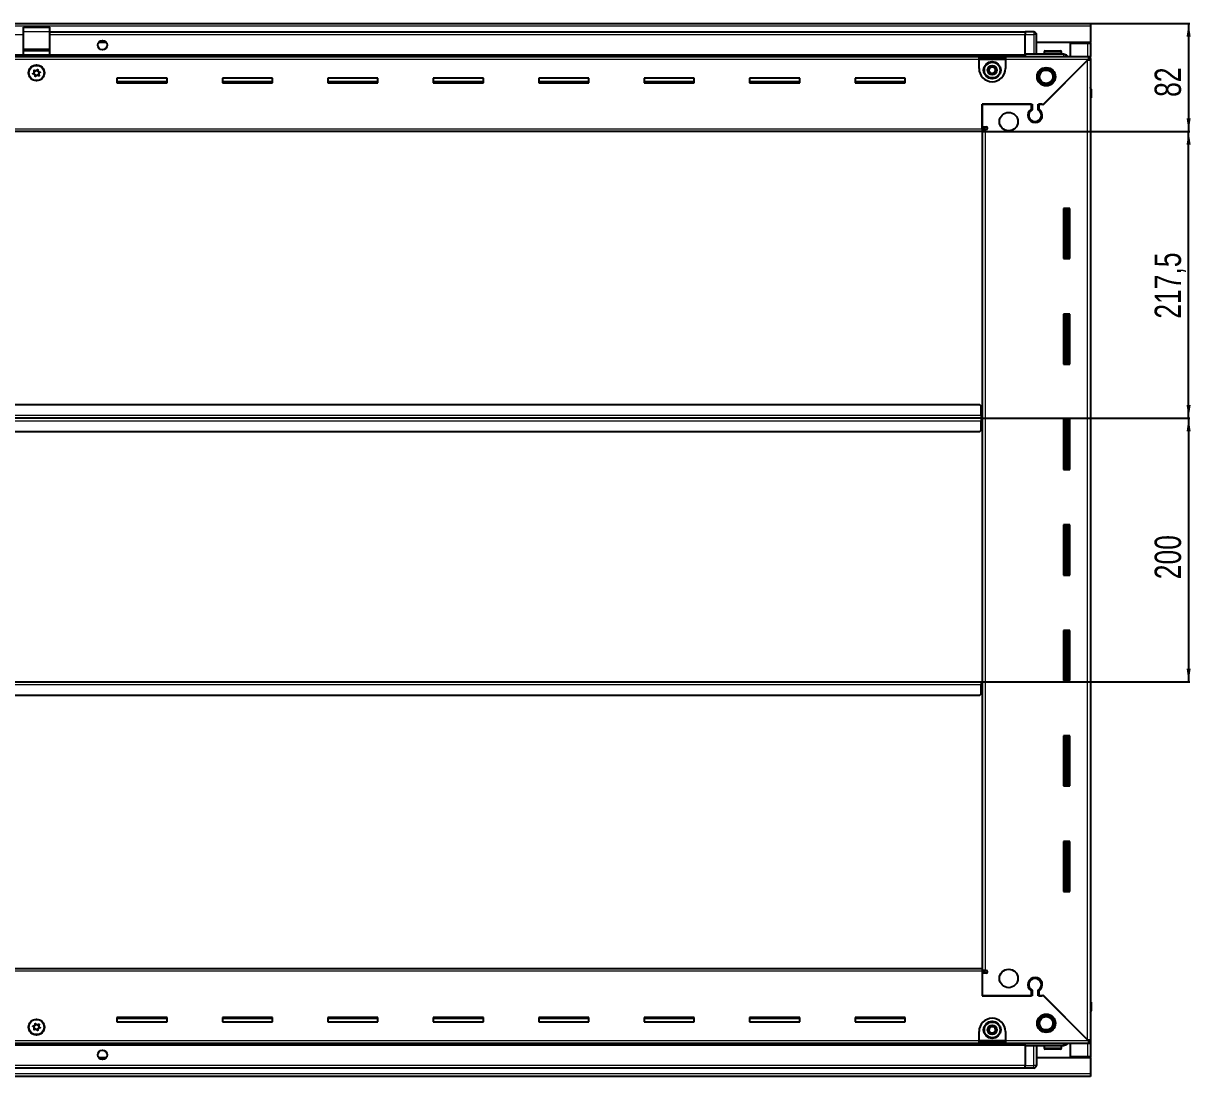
# Model space of a CAD drawing. Header units: millimetres. Extents: x 1132 to 7245, y -1373 to 2020.
# Drawn here: x 6359 to 7245, y 1048 to 1847 of the extents above; entities that cross this region are included whole.
import ezdxf

# ---------------------------------------------------------------- set-up
doc = ezdxf.new("R2010")
doc.units = ezdxf.units.MM
doc.layers.add('FORMAT', color=7, linetype='Continuous')
doc.styles.add('SLDTEXTSTYLE0', font='TXT', dxfattribs={"width": 0.75})
doc.dimstyles.new('SLDDIMSTYLE0', dxfattribs={"dimtxt": 20, "dimasz": 10, "dimexe": 0, "dimexo": 0.0625, "dimgap": 5, "dimtad": 2, "dimdec": 1, "dimrnd": 1e-09, "dimzin": 12, "dimdsep": 46, "dimtxsty": 'SLDTEXTSTYLE0', "dimsah": 1, "dimcen": 0.09, "dimadec": 0, "dimazin": 3, "dimtfac": 1, "dimtofl": 0, "dimtmove": 0, "dimatfit": 3, "dimfxl": 0, "dimfrac": 2, "dimtolj": 1, "dimtzin": 12, "dimarcsym": 0})

# ---------------------------------------------------------------- blocks, each defined once
blk = doc.blocks.new('_D_6')
at = {"layer": 'FORMAT'}
for p, q in [((7168.83, 1846.6), (7244.32, 1846.6)), ((7243.32, 1846.6), (7243.32, 1764.6)), ((7086.83, 1764.6), (7244.32, 1764.6))]:
    blk.add_line(p, q, dxfattribs=at)
for points in [[(7243.32, 1846.6), (7241.79, 1836.6), (7244.86, 1836.6)], [(7243.32, 1764.6), (7244.86, 1774.6), (7241.79, 1774.6)]]:
    blk.add_solid(points, dxfattribs=at)
at = {"layer": 'FORMAT', "insert": (7217.54, 1790.83), "char_height": 20, "attachment_point": 1, "rotation": 90, "style": 'SLDTEXTSTYLE0'}
blk.add_mtext('82', dxfattribs=at)
blk = doc.blocks.new('_D_7')
at = {"layer": 'FORMAT'}
for p, q in [((7086.83, 1764.6), (7244.32, 1764.6)), ((7243.32, 1547.1), (7243.32, 1764.6)), ((7085.83, 1547.1), (7244.32, 1547.1))]:
    blk.add_line(p, q, dxfattribs=at)
for points in [[(7243.32, 1764.6), (7241.79, 1754.6), (7244.86, 1754.6)], [(7243.32, 1547.1), (7244.86, 1557.1), (7241.79, 1557.1)]]:
    blk.add_solid(points, dxfattribs=at)
at = {"layer": 'FORMAT', "insert": (7217.54, 1622.6), "char_height": 20, "attachment_point": 1, "rotation": 90, "style": 'SLDTEXTSTYLE0'}
blk.add_mtext('217,5', dxfattribs=at)
blk = doc.blocks.new('_D_8')
at = {"layer": 'FORMAT'}
for p, q in [((7085.83, 1547.1), (7244.32, 1547.1)), ((7243.32, 1547.1), (7243.32, 1347.1)), ((7085.83, 1347.1), (7244.32, 1347.1))]:
    blk.add_line(p, q, dxfattribs=at)
for points in [[(7243.32, 1547.1), (7241.79, 1537.1), (7244.86, 1537.1)], [(7243.32, 1347.1), (7244.86, 1357.1), (7241.79, 1357.1)]]:
    blk.add_solid(points, dxfattribs=at)
at = {"layer": 'FORMAT', "insert": (7217.54, 1424.94), "char_height": 20, "attachment_point": 1, "rotation": 90, "style": 'SLDTEXTSTYLE0'}
blk.add_mtext('200', dxfattribs=at)

msp = doc.modelspace()

# ---------------------------------------------------------------- linework, layer by layer
at = {"color": 7, "linetype": 'Continuous', "lineweight": 25}
for p, q in [((5569.82, 1846.6), (7168.82, 1846.6)), ((6359.32, 1843.6), (6379.32, 1843.6)), ((6359.32, 1840.34), (6359.32, 1843.6)), ((6379.32, 1840.34), (6379.32, 1843.6)), ((7168.82, 1846.6), (7168.82, 1844.5)), ((7168.82, 1844.5), (7168.82, 1832.1)), ((6359.32, 1827.19), (6359.32, 1840.34)), ((6379.32, 1827.19), (6379.32, 1840.34)), ((7119.32, 1839.95), (6379.32, 1839.95)), ((7119.32, 1840.1), (7119.32, 1840.1)), ((7125.82, 1840.1), (7119.32, 1840.1)), ((7125.82, 1840.1), (7119.32, 1840.1)), ((7119.32, 1840.1), (7119.32, 1838.1)), ((7119.32, 1823.1), (7119.32, 1838.1)), ((7127.82, 1838.1), (7127.82, 1838.1)), ((7127.82, 1823.1), (7127.82, 1838.1)), ((6359.32, 1826.1), (6359.32, 1827.19)), ((6359.32, 1826.1), (6379.32, 1826.1)), ((6359.32, 1822.6), (6359.32, 1826.1)), ((6379.32, 1826.1), (6379.32, 1827.19)), ((6379.32, 1822.6), (6379.32, 1826.1)), ((6422.2, 1832.1), (6416.45, 1832.1)), ((7168.82, 1832.1), (7127.82, 1832.1)), ((7133.82, 1825), (7133.82, 1823.1)), ((7134.62, 1825.8), (7146.02, 1825.8)), ((7146.82, 1823.1), (7146.82, 1825)), ((7153.82, 1821.35), (7153.82, 1831.6)), ((7153.82, 1831.6), (7166.72, 1831.6)), ((7166.72, 1831.6), (7168.82, 1831.6)), ((7167.32, 1831.6), (7167.32, 1832.1)), ((7168.82, 1831.6), (7168.82, 1832.1)), ((7168.82, 1831.6), (7168.82, 1821.35)), ((5619.32, 1821.95), (7119.32, 1821.95)), ((5654.32, 1821.35), (7084.32, 1821.35)), ((6359.32, 1822.6), (6379.32, 1822.6)), ((6363.32, 1822.6), (6363.32, 1821.95)), ((6365.82, 1821.95), (6365.82, 1822.6)), ((6372.82, 1821.95), (6372.82, 1822.6)), ((6375.32, 1821.95), (6375.32, 1822.6)), ((7084.32, 1819.25), (7084.32, 1821.35)), ((7084.32, 1821.35), (7104.32, 1821.35)), ((7084.32, 1819.85), (7104.32, 1819.85)), ((7084.32, 1812.35), (7084.32, 1819.25)), ((7104.32, 1821.35), (7167.82, 1821.35)), ((7104.32, 1821.35), (7104.32, 1819.25)), ((7104.32, 1819.25), (7104.32, 1812.35)), ((7119.32, 1823.1), (7119.32, 1822.6)), ((7148.32, 1823.1), (7119.32, 1823.1)), ((7166.72, 1818.75), (7132.62, 1784.65)), ((7133.32, 1785.35), (7167.22, 1819.25)), ((7167.32, 1819.35), (7168.82, 1819.35)), ((7167.82, 1819.85), (7167.82, 1821.35)), ((7167.82, 1821.35), (7168.82, 1821.35)), ((7167.82, 1819.85), (7168.82, 1819.85)), ((7168.82, 1819.85), (7168.82, 1821.35)), ((7168.82, 1819.85), (7168.82, 1819.35)), ((7168.82, 1819.35), (7168.82, 1074.85)), ((6468.32, 1805.1), (6430.32, 1805.1)), ((6430.32, 1805.1), (6430.32, 1801.6)), ((6468.32, 1802.35), (6430.32, 1802.35)), ((6430.32, 1801.6), (6468.32, 1801.6)), ((6468.32, 1801.6), (6468.32, 1805.1)), ((6548.32, 1805.1), (6510.32, 1805.1)), ((6510.32, 1805.1), (6510.32, 1801.6)), ((6548.32, 1802.35), (6510.32, 1802.35)), ((6510.32, 1801.6), (6548.32, 1801.6)), ((6548.32, 1801.6), (6548.32, 1805.1)), ((6628.32, 1805.1), (6590.32, 1805.1)), ((6590.32, 1805.1), (6590.32, 1801.6)), ((6628.32, 1802.35), (6590.32, 1802.35)), ((6590.32, 1801.6), (6628.32, 1801.6)), ((6628.32, 1801.6), (6628.32, 1805.1)), ((6708.32, 1805.1), (6670.32, 1805.1)), ((6670.32, 1805.1), (6670.32, 1801.6)), ((6708.32, 1802.35), (6670.32, 1802.35)), ((6670.32, 1801.6), (6708.32, 1801.6)), ((6708.32, 1801.6), (6708.32, 1805.1)), ((6788.32, 1805.1), (6750.32, 1805.1)), ((6750.32, 1805.1), (6750.32, 1801.6)), ((6788.32, 1802.35), (6750.32, 1802.35)), ((6750.32, 1801.6), (6788.32, 1801.6)), ((6788.32, 1801.6), (6788.32, 1805.1)), ((6868.32, 1805.1), (6830.32, 1805.1)), ((6830.32, 1805.1), (6830.32, 1801.6)), ((6868.32, 1802.35), (6830.32, 1802.35)), ((6830.32, 1801.6), (6868.32, 1801.6)), ((6868.32, 1801.6), (6868.32, 1805.1)), ((6948.32, 1805.1), (6910.32, 1805.1)), ((6910.32, 1805.1), (6910.32, 1801.6)), ((6948.32, 1802.35), (6910.32, 1802.35)), ((6910.32, 1801.6), (6948.32, 1801.6)), ((6948.32, 1801.6), (6948.32, 1805.1)), ((7028.32, 1805.1), (6990.32, 1805.1)), ((6990.32, 1805.1), (6990.32, 1801.6)), ((7028.32, 1802.35), (6990.32, 1802.35)), ((6990.32, 1801.6), (7028.32, 1801.6)), ((7028.32, 1801.6), (7028.32, 1805.1)), ((7168.82, 1797.93), (7168.82, 1797.93)), ((7168.82, 1790.1), (7169.32, 1790.1)), ((7169.17, 1104.1), (7169.17, 1790.1)), ((7169.32, 1796.6), (7169.32, 1790.1)), ((7169.32, 1790.1), (7169.32, 1796.6)), ((7169.32, 1790.1), (7169.32, 1790.1)), ((7169.32, 1790.1), (7169.32, 1790.1)), ((7086.82, 1785.35), (7124.52, 1785.35)), ((7086.82, 1766.7), (7086.82, 1785.35)), ((7086.82, 1785.35), (7086.82, 1768.1)), ((7123.82, 1785.35), (7086.82, 1785.35)), ((7123.82, 1785.35), (7123.82, 1781.46)), ((7124.52, 1785.35), (7124.52, 1781.07)), ((7129.12, 1785.35), (7133.32, 1785.35)), ((7129.12, 1781.07), (7129.12, 1785.35)), ((7131.92, 1785.35), (7129.82, 1785.35)), ((7129.82, 1781.46), (7129.82, 1785.35)), ((7132.62, 1784.65), (7131.92, 1785.35)), ((7128.82, 1772.49), (7128.82, 1771.73)), ((7086.82, 1764.6), (5651.82, 1764.6)), ((7086.82, 1768.1), (7089.67, 1768.1)), ((7088.82, 1767.1), (7086.82, 1767.1)), ((7086.82, 1766.7), (7086.82, 1764.6)), ((7086.82, 1766.1), (7088.92, 1766.1)), ((7086.82, 1764.6), (7086.82, 1129.6)), ((7088.82, 1766.1), (7088.82, 1767.1)), ((7089.67, 1766.1), (7088.92, 1766.1)), ((7148.32, 1706.1), (7148.32, 1668.1)), ((7153.32, 1706.1), (7148.32, 1706.1)), ((7149.35, 1706.1), (7149.35, 1668.1)), ((7149.38, 1706.1), (7149.38, 1668.1)), ((7151.17, 1706.1), (7151.17, 1668.1)), ((7153.32, 1668.1), (7153.32, 1706.1)), ((7148.32, 1668.1), (7153.32, 1668.1)), ((7148.32, 1626.1), (7148.32, 1588.1)), ((7153.32, 1626.1), (7148.32, 1626.1)), ((7149.35, 1626.1), (7149.35, 1588.1)), ((7149.38, 1626.1), (7149.38, 1588.1)), ((7151.17, 1626.1), (7151.17, 1588.1)), ((7153.32, 1588.1), (7153.32, 1626.1)), ((7148.32, 1588.1), (7153.32, 1588.1)), ((7084.82, 1557.1), (5653.82, 1557.1)), ((7085.82, 1556.1), (7084.82, 1557.1)), ((7085.82, 1549.2), (7085.82, 1556.1)), ((7086.07, 1549.95), (7085.82, 1549.95)), ((7086.07, 1547.1), (7086.07, 1549.95)), ((7085.82, 1547.1), (5652.82, 1547.1)), ((7085.82, 1549.2), (7085.82, 1547.1)), ((7085.82, 1547.1), (7085.82, 1545)), ((7085.82, 1538.1), (7085.82, 1545)), ((7085.82, 1544.25), (7086.07, 1544.25)), ((7086.07, 1544.25), (7086.07, 1547.1)), ((7086.82, 1547.1), (7086.07, 1547.1)), ((7148.32, 1546.1), (7148.32, 1508.1)), ((7153.32, 1546.1), (7148.32, 1546.1)), ((7149.35, 1546.1), (7149.35, 1508.1)), ((7149.38, 1546.1), (7149.38, 1508.1)), ((7151.17, 1546.1), (7151.17, 1508.1)), ((7153.32, 1508.1), (7153.32, 1546.1)), ((5653.82, 1537.1), (7084.82, 1537.1)), ((7084.82, 1537.1), (7085.82, 1538.1)), ((7148.32, 1508.1), (7153.32, 1508.1)), ((7148.32, 1466.1), (7148.32, 1428.1)), ((7153.32, 1466.1), (7148.32, 1466.1)), ((7149.35, 1466.1), (7149.35, 1428.1)), ((7149.38, 1466.1), (7149.38, 1428.1)), ((7151.17, 1466.1), (7151.17, 1428.1)), ((7153.32, 1428.1), (7153.32, 1466.1)), ((7148.32, 1428.1), (7153.32, 1428.1)), ((7148.32, 1386.1), (7148.32, 1348.1)), ((7153.32, 1386.1), (7148.32, 1386.1)), ((7149.35, 1386.1), (7149.35, 1348.1)), ((7149.38, 1386.1), (7149.38, 1348.1)), ((7151.17, 1386.1), (7151.17, 1348.1)), ((7153.32, 1348.1), (7153.32, 1386.1)), ((5652.82, 1347.1), (7085.82, 1347.1)), ((7085.82, 1347.1), (7085.82, 1345)), ((7086.07, 1344.25), (7086.07, 1347.1)), ((7086.07, 1347.1), (7086.82, 1347.1)), ((7148.32, 1348.1), (7153.32, 1348.1)), ((7084.82, 1337.1), (7085.82, 1338.1)), ((7085.82, 1338.1), (7085.82, 1345)), ((7085.82, 1344.25), (7086.07, 1344.25)), ((5653.82, 1337.1), (7084.82, 1337.1)), ((7148.32, 1306.1), (7148.32, 1268.1)), ((7153.32, 1306.1), (7148.32, 1306.1)), ((7149.35, 1306.1), (7149.35, 1268.1)), ((7149.38, 1306.1), (7149.38, 1268.1)), ((7151.17, 1306.1), (7151.17, 1268.1)), ((7153.32, 1268.1), (7153.32, 1306.1)), ((7148.32, 1268.1), (7153.32, 1268.1)), ((7148.32, 1226.1), (7148.32, 1188.1)), ((7153.32, 1226.1), (7148.32, 1226.1)), ((7149.35, 1226.1), (7149.35, 1188.1)), ((7149.38, 1226.1), (7149.38, 1188.1)), ((7151.17, 1226.1), (7151.17, 1188.1)), ((7153.32, 1188.1), (7153.32, 1226.1)), ((7148.32, 1188.1), (7153.32, 1188.1)), ((5651.82, 1129.6), (7086.82, 1129.6)), ((7086.82, 1129.6), (7086.82, 1127.5)), ((7088.92, 1128.1), (7086.82, 1128.1)), ((7086.82, 1127.5), (7086.82, 1108.85)), ((7086.82, 1127.1), (7088.82, 1127.1)), ((7086.82, 1126.1), (7086.82, 1108.85)), ((7089.67, 1126.1), (7086.82, 1126.1)), ((7088.82, 1127.1), (7088.82, 1128.1)), ((7088.92, 1128.1), (7089.67, 1128.1)), ((7128.82, 1122.48), (7128.82, 1121.72)), ((7124.52, 1108.85), (7086.82, 1108.85)), ((7086.82, 1108.85), (7123.82, 1108.85)), ((7123.82, 1112.74), (7123.82, 1108.85)), ((7124.52, 1113.14), (7124.52, 1108.85)), ((7129.12, 1108.85), (7129.12, 1113.14)), ((7133.32, 1108.85), (7129.12, 1108.85)), ((7129.82, 1108.85), (7129.82, 1112.74)), ((7129.82, 1108.85), (7131.92, 1108.85)), ((7131.92, 1108.85), (7132.62, 1109.55)), ((7132.62, 1109.55), (7166.72, 1075.45)), ((7167.22, 1074.95), (7133.32, 1108.85)), ((7168.82, 1104.1), (7169.32, 1104.1)), ((7169.32, 1104.1), (7169.32, 1104.1)), ((7169.32, 1097.6), (7169.32, 1104.1)), ((7169.32, 1104.1), (7169.32, 1097.6)), ((6468.32, 1092.6), (6430.32, 1092.6)), ((6430.32, 1092.6), (6430.32, 1089.1)), ((6430.32, 1091.85), (6468.32, 1091.85)), ((6468.32, 1089.1), (6468.32, 1092.6)), ((6548.32, 1092.6), (6510.32, 1092.6)), ((6510.32, 1092.6), (6510.32, 1089.1)), ((6510.32, 1091.85), (6548.32, 1091.85)), ((6548.32, 1089.1), (6548.32, 1092.6)), ((6628.32, 1092.6), (6590.32, 1092.6)), ((6590.32, 1092.6), (6590.32, 1089.1)), ((6590.32, 1091.85), (6628.32, 1091.85)), ((6628.32, 1089.1), (6628.32, 1092.6)), ((6708.32, 1092.6), (6670.32, 1092.6)), ((6670.32, 1092.6), (6670.32, 1089.1)), ((6670.32, 1091.85), (6708.32, 1091.85)), ((6708.32, 1089.1), (6708.32, 1092.6)), ((6788.32, 1092.6), (6750.32, 1092.6)), ((6750.32, 1092.6), (6750.32, 1089.1)), ((6750.32, 1091.85), (6788.32, 1091.85)), ((6788.32, 1089.1), (6788.32, 1092.6)), ((6868.32, 1092.6), (6830.32, 1092.6)), ((6830.32, 1092.6), (6830.32, 1089.1)), ((6830.32, 1091.85), (6868.32, 1091.85)), ((6868.32, 1089.1), (6868.32, 1092.6)), ((6948.32, 1092.6), (6910.32, 1092.6)), ((6910.32, 1092.6), (6910.32, 1089.1)), ((6910.32, 1091.85), (6948.32, 1091.85)), ((6948.32, 1089.1), (6948.32, 1092.6)), ((7028.32, 1092.6), (6990.32, 1092.6)), ((6990.32, 1092.6), (6990.32, 1089.1)), ((6990.32, 1091.85), (7028.32, 1091.85)), ((7028.32, 1089.1), (7028.32, 1092.6)), ((6430.32, 1089.1), (6468.32, 1089.1)), ((6510.32, 1089.1), (6548.32, 1089.1)), ((6590.32, 1089.1), (6628.32, 1089.1)), ((6670.32, 1089.1), (6708.32, 1089.1)), ((6750.32, 1089.1), (6788.32, 1089.1)), ((6830.32, 1089.1), (6868.32, 1089.1)), ((6910.32, 1089.1), (6948.32, 1089.1)), ((6990.32, 1089.1), (7028.32, 1089.1)), ((7084.32, 1074.95), (7084.32, 1081.85)), ((7104.32, 1081.85), (7104.32, 1074.95)), ((7119.32, 1072.25), (5619.32, 1072.25)), ((7084.32, 1072.85), (5654.32, 1072.85)), ((7084.32, 1072.85), (7084.32, 1074.95)), ((7104.32, 1074.35), (7084.32, 1074.35)), ((7104.32, 1072.85), (7084.32, 1072.85)), ((7104.32, 1074.95), (7104.32, 1072.85)), ((7167.82, 1072.85), (7104.32, 1072.85)), ((7119.32, 1071.1), (7119.32, 1071.6)), ((7153.82, 1062.6), (7153.82, 1072.85)), ((7167.32, 1074.85), (7168.82, 1074.85)), ((7167.82, 1074.35), (7167.82, 1072.85)), ((7168.82, 1074.35), (7167.82, 1074.35)), ((7168.82, 1072.85), (7167.82, 1072.85)), ((7168.82, 1074.85), (7168.82, 1074.35)), ((7168.82, 1074.35), (7168.82, 1072.85)), ((7168.82, 1072.85), (7168.82, 1062.6)), ((7148.32, 1071.1), (7119.32, 1071.1)), ((7119.32, 1071.1), (7119.32, 1056.1)), ((7127.82, 1071.1), (7127.82, 1056.1)), ((7133.82, 1071.1), (7133.82, 1069.2)), ((7141.62, 1068.4), (7134.62, 1068.4)), ((7146.02, 1068.4), (7141.62, 1068.4)), ((7146.82, 1069.2), (7146.82, 1071.1)), ((5619.32, 1054.25), (7119.32, 1054.25)), ((6416.45, 1062.1), (6422.2, 1062.1)), ((7119.32, 1054.1), (7119.32, 1056.1)), ((7119.32, 1054.1), (7119.32, 1054.1)), ((7125.82, 1054.1), (7119.32, 1054.1)), ((7119.32, 1054.1), (7119.32, 1054.1)), ((7125.82, 1054.1), (7119.32, 1054.1)), ((7127.15, 1054.6), (7127.15, 1054.6)), ((7127.82, 1062.1), (7168.82, 1062.1)), ((7166.72, 1062.6), (7153.82, 1062.6)), ((7168.82, 1062.6), (7166.72, 1062.6)), ((7167.32, 1062.1), (7167.32, 1062.6)), ((7168.82, 1062.1), (7168.82, 1062.6)), ((7168.82, 1062.1), (7168.82, 1049.7)), ((7168.82, 1047.6), (5569.82, 1047.6)), ((7168.82, 1049.7), (7168.82, 1047.6))]:
    msp.add_line(p, q, dxfattribs=at)
at = {"color": 8, "linetype": 'Continuous', "lineweight": 18}
for p, q in [((7168.82, 1844.5), (5569.82, 1844.5)), ((6359.32, 1837.95), (5619.32, 1837.95)), ((6359.32, 1840.34), (6379.32, 1840.34)), ((7119.32, 1837.95), (6379.32, 1837.95)), ((7119.32, 1838.1), (7125.82, 1838.1)), ((7125.82, 1840.1), (7125.82, 1838.1)), ((7127.82, 1838.1), (7125.82, 1838.1)), ((7125.82, 1838.1), (7125.82, 1823.1)), ((6359.32, 1827.19), (6379.32, 1827.19)), ((7133.82, 1825), (7146.82, 1825)), ((7166.72, 1832.1), (7166.72, 1831.6)), ((7166.72, 1831.6), (7166.72, 1821.35)), ((6359.32, 1822.6), (5619.32, 1822.6)), ((7119.32, 1821.37), (5619.32, 1821.37)), ((7084.32, 1819.25), (5654.32, 1819.25)), ((6365.32, 1821.95), (6365.32, 1822.6)), ((6373.32, 1821.95), (6373.32, 1822.6)), ((7119.32, 1822.6), (6379.32, 1822.6)), ((7084.32, 1819.25), (7104.32, 1819.25)), ((7167.22, 1819.25), (7104.32, 1819.25)), ((7166.72, 1075.45), (7166.72, 1818.75)), ((7168.82, 1796.6), (7169.32, 1796.6)), ((5651.82, 1766.7), (7086.82, 1766.7)), ((7088.92, 1766.1), (7088.92, 1128.1)), ((7150.59, 1668.1), (7150.59, 1706.1)), ((7151.82, 1668.1), (7151.82, 1706.1)), ((7150.59, 1588.1), (7150.59, 1626.1)), ((7151.82, 1588.1), (7151.82, 1626.1)), ((7085.82, 1549.2), (5652.82, 1549.2)), ((5652.82, 1545), (7085.82, 1545)), ((7150.59, 1508.1), (7150.59, 1546.1)), ((7151.82, 1508.1), (7151.82, 1546.1)), ((7150.59, 1428.1), (7150.59, 1466.1)), ((7151.82, 1428.1), (7151.82, 1466.1)), ((7150.59, 1348.1), (7150.59, 1386.1)), ((7151.82, 1348.1), (7151.82, 1386.1)), ((5652.82, 1345), (7085.82, 1345)), ((7150.59, 1268.1), (7150.59, 1306.1)), ((7151.82, 1268.1), (7151.82, 1306.1)), ((7150.59, 1188.1), (7150.59, 1226.1)), ((7151.82, 1188.1), (7151.82, 1226.1)), ((7086.82, 1127.5), (5651.82, 1127.5)), ((7168.82, 1097.6), (7169.32, 1097.6)), ((5619.32, 1072.84), (7119.32, 1072.84)), ((5619.32, 1071.6), (7119.32, 1071.6)), ((5654.32, 1074.95), (7084.32, 1074.95)), ((7104.32, 1074.95), (7084.32, 1074.95)), ((7104.32, 1074.95), (7167.22, 1074.95)), ((7166.72, 1072.85), (7166.72, 1062.6)), ((7125.82, 1056.1), (7125.82, 1071.1)), ((7141.8, 1069.2), (7133.82, 1069.2)), ((7146.82, 1069.2), (7141.8, 1069.2)), ((5619.32, 1056.25), (7119.32, 1056.25)), ((7119.32, 1056.1), (7125.82, 1056.1)), ((7127.82, 1056.1), (7125.82, 1056.1)), ((7125.82, 1054.1), (7125.82, 1056.1)), ((7166.72, 1062.6), (7166.72, 1062.1)), ((7168.82, 1049.7), (5569.82, 1049.7))]:
    msp.add_line(p, q, dxfattribs=at)
at = {"color": 7, "linetype": 'Continuous', "lineweight": 25, "flags": 128}
msp.add_lwpolyline([(7127.68, 1838.86), (7127.79, 1838.49), (7127.82, 1838.1)], dxfattribs=at)
at = {"color": 7, "linetype": 'Continuous', "lineweight": 25}
for centre, radius in [((6419.32, 1830.1), 3.5), ((7094.32, 1811.1), 6.5), ((6369.32, 1809.1), 6), ((6369.32, 1808.95), 5.79), ((6369.32, 1808.95), 1.85), ((7094.32, 1811.1), 3.46), ((7135.32, 1806.1), 7), ((7135.32, 1806.1), 6.02), ((7135.32, 1806.1), 5.1), ((7106.82, 1772.1), 7), ((7106.82, 1122.1), 7), ((6369.32, 1085.1), 6), ((6369.32, 1085.25), 5.79), ((7094.32, 1083.1), 6.5), ((7135.32, 1088.1), 7), ((7135.32, 1088.1), 6.03), ((7135.32, 1088.1), 5.1), ((6369.32, 1085.25), 1.85), ((7094.32, 1083.1), 3.46), ((6419.32, 1064.1), 3.5)]:
    msp.add_circle(centre, radius, dxfattribs=at)
at = {"color": 8, "linetype": 'Continuous', "lineweight": 18}
for centre in [(7094.32, 1811.1), (7094.32, 1083.1)]:
    msp.add_circle(centre, 5.7, dxfattribs=at)
at = {"color": 7, "linetype": 'Continuous', "lineweight": 25}
for centre, radius, start, end in [((7125.82, 1838.1), 2, 0, 90), ((7134.62, 1825), 0.8, 90, 180), ((7146.02, 1825), 0.8, 0, 90), ((7128.02, 1823.3), 0.2, 180, 270), ((7094.32, 1812.35), 10, 180, 270), ((7094.32, 1811.1), 2.5, 160.11158, 220.11158), ((7094.32, 1811.1), 2.5, 100.11158, 160.11158), ((7094.32, 1811.1), 2.5, 220.11158, 280.11158), ((7094.32, 1811.1), 2.5, 40.11158, 100.11158), ((7094.32, 1812.35), 10, 270, 0), ((7094.32, 1811.1), 2.5, 280.11158, 340.11158), ((7094.32, 1811.1), 2.5, 340.11158, 40.11158), ((7167.32, 1796.6), 2, 33.78451, 41.40962), ((7167.32, 1796.6), 2, 0, 41.40962), ((7167.32, 1796.6), 2, 0, 19.56674), ((7126.82, 1776.85), 5.5, 123.05573, 56.94427), ((7126.82, 1776.85), 4.8, 118.63099, 61.36901), ((7089.67, 1767.1), 1, 270, 90), ((7089.67, 1127.1), 1, 270, 90), ((7126.82, 1117.35), 5.5, 303.05573, 236.94427), ((7126.82, 1117.35), 4.8, 298.63099, 241.36901), ((7094.32, 1081.85), 10, 90, 180), ((7094.32, 1081.85), 10, 0, 90), ((7167.32, 1097.6), 2, 318.59038, 0), ((7094.32, 1083.1), 2.5, 147.04236, 207.04236), ((7094.32, 1083.1), 2.5, 207.04236, 267.04236), ((7094.32, 1083.1), 2.5, 87.04236, 147.04236), ((7094.32, 1083.1), 2.5, 267.04236, 327.04236), ((7094.32, 1083.1), 2.5, 27.04236, 87.04236), ((7094.32, 1083.1), 2.5, 327.04236, 27.04236), ((7128.02, 1070.9), 0.2, 90, 180), ((7134.62, 1069.2), 0.8, 180, 270), ((7146.02, 1069.2), 0.8, 270, 360), ((7125.82, 1056.1), 2, 270, 0)]:
    msp.add_arc(centre, radius, start, end, dxfattribs=at)
for points, knots in [([(7119.32, 1823.1), (7119.32, 1823.07), (7119.32, 1822.99), (7119.32, 1822.37), (7119.32, 1821.79), (7119.32, 1821.4), (7119.32, 1821.37)], [0, 0, 0, 0, 0.324279, 0.648558, 0.972836, 1, 1, 1, 1]), ([(7151.54, 1821.35), (7151.42, 1821.55), (7151.03, 1822.2), (7149.88, 1822.91), (7148.84, 1823.04), (7148.32, 1823.1)], [0, 0, 0, 0, 0.1822499, 0.5911249, 1, 1, 1, 1]), ([(7166.72, 1818.75), (7166.98, 1818.8), (7167.47, 1818.89), (7168.11, 1819.02), (7168.58, 1819.15), (7168.8, 1819.27), (7168.82, 1819.33), (7168.82, 1819.35)], [0, 0, 0, 0, 0.230255, 0.448522, 0.666786, 0.88505, 1, 1, 1, 1]), ([(7167.82, 1821.35), (7167.78, 1821.33), (7167.69, 1821.28), (7167.56, 1820.88), (7167.42, 1820.32), (7167.31, 1819.75), (7167.25, 1819.38), (7167.22, 1819.25)], [0, 0, 0, 0, 0.230255, 0.448522, 0.666786, 0.88505, 1, 1, 1, 1]), ([(6367.44, 1811.03), (6367.43, 1811.02), (6367.42, 1810.99), (6367.41, 1810.94), (6367.42, 1810.79), (6367.52, 1810.42), (6367.65, 1809.89), (6367.49, 1809.28), (6367.13, 1808.91), (6366.82, 1808.66), (6366.65, 1808.5), (6366.6, 1808.42), (6366.59, 1808.38), (6366.59, 1808.35), (6366.61, 1808.32), (6366.66, 1808.27), (6366.91, 1808.18), (6367.37, 1808.07), (6368.01, 1807.76), (6368.26, 1807.09), (6368.32, 1806.62), (6368.4, 1806.36), (6368.44, 1806.31), (6368.46, 1806.29), (6368.49, 1806.28), (6368.53, 1806.29), (6368.57, 1806.3), (6368.64, 1806.35), (6368.81, 1806.5), (6369.08, 1806.77), (6369.48, 1807.09), (6370.1, 1807.2), (6370.61, 1807.01), (6370.98, 1806.88), (6371.13, 1806.86), (6371.18, 1806.87), (6371.21, 1806.88), (6371.23, 1806.92), (6371.24, 1806.97), (6371.23, 1807.12), (6371.13, 1807.49), (6371, 1808.01), (6371.16, 1808.62), (6371.52, 1809), (6371.82, 1809.25), (6372, 1809.41), (6372.05, 1809.49), (6372.06, 1809.53), (6372.06, 1809.56), (6372.04, 1809.59), (6371.99, 1809.63), (6371.74, 1809.73), (6371.28, 1809.84), (6370.64, 1810.15), (6370.39, 1810.81), (6370.33, 1811.29), (6370.25, 1811.54), (6370.21, 1811.6), (6370.19, 1811.62), (6370.15, 1811.63), (6370.12, 1811.62), (6370.08, 1811.6), (6370.01, 1811.56), (6369.84, 1811.41), (6369.57, 1811.14), (6369.17, 1810.82), (6368.55, 1810.71), (6368.04, 1810.89), (6367.67, 1811.03), (6367.52, 1811.05), (6367.46, 1811.04), (6367.45, 1811.03), (6367.44, 1811.03)], [0, 0, 0, 0, 0.002009, 0.00442, 0.009365, 0.025528, 0.067705, 0.095786, 0.124646, 0.150342, 0.160519, 0.163394, 0.165697, 0.167245, 0.168874, 0.17077, 0.178606, 0.211994, 0.249994, 0.287995, 0.321383, 0.329219, 0.331115, 0.332744, 0.334292, 0.336217, 0.338535, 0.341318, 0.349662, 0.375358, 0.404217, 0.432298, 0.474475, 0.490639, 0.496669, 0.49844, 0.5, 0.502009, 0.50442, 0.509365, 0.525528, 0.567705, 0.595786, 0.624646, 0.650342, 0.660519, 0.663394, 0.665697, 0.667245, 0.668874, 0.67077, 0.678606, 0.711994, 0.749994, 0.787995, 0.821383, 0.829219, 0.831115, 0.832744, 0.834292, 0.836217, 0.838535, 0.841318, 0.849662, 0.875358, 0.904217, 0.932298, 0.974475, 0.990639, 0.996669, 0.99844, 1, 1, 1, 1]), ([(7091.48, 1810.6), (7091.53, 1810.72), (7091.73, 1811.28), (7092.07, 1812.21), (7092.35, 1812.99), (7092.46, 1813.31)], [0, 0, 0, 0, 0.133125, 0.637099, 1, 1, 1, 1]), ([(7093.34, 1808.39), (7093.01, 1808.78), (7092.39, 1809.52), (7091.77, 1810.26), (7091.48, 1810.6)], [0, 0, 0, 0, 0.534686, 1, 1, 1, 1]), ([(7092.46, 1813.31), (7092.97, 1813.4), (7093.92, 1813.57), (7094.87, 1813.74), (7095.31, 1813.82)], [0, 0, 0, 0, 0.5346859, 1, 1, 1, 1]), ([(7096.18, 1808.9), (7095.68, 1808.81), (7094.73, 1808.64), (7093.78, 1808.47), (7093.34, 1808.39)], [0, 0, 0, 0, 0.534686, 1, 1, 1, 1]), ([(7095.31, 1813.82), (7095.64, 1813.42), (7096.26, 1812.69), (7096.88, 1811.95), (7097.17, 1811.61)], [0, 0, 0, 0, 0.534686, 1, 1, 1, 1]), ([(7097.17, 1811.61), (7097.05, 1811.29), (7096.77, 1810.51), (7096.43, 1809.58), (7096.23, 1809.01), (7096.18, 1808.9)], [0, 0, 0, 0, 0.3629006, 0.8668753, 1, 1, 1, 1]), ([(6367.44, 1083.18), (6367.45, 1083.18), (6367.47, 1083.16), (6367.53, 1083.16), (6367.67, 1083.18), (6368.04, 1083.32), (6368.55, 1083.5), (6369.17, 1083.39), (6369.57, 1083.07), (6369.85, 1082.79), (6370.03, 1082.63), (6370.11, 1082.59), (6370.15, 1082.58), (6370.19, 1082.59), (6370.21, 1082.61), (6370.25, 1082.66), (6370.33, 1082.92), (6370.39, 1083.39), (6370.64, 1084.06), (6371.28, 1084.37), (6371.74, 1084.48), (6371.99, 1084.57), (6372.04, 1084.62), (6372.06, 1084.65), (6372.06, 1084.68), (6372.05, 1084.71), (6372.03, 1084.75), (6371.98, 1084.82), (6371.82, 1084.97), (6371.52, 1085.21), (6371.16, 1085.58), (6371, 1086.19), (6371.13, 1086.72), (6371.23, 1087.1), (6371.24, 1087.25), (6371.23, 1087.3), (6371.21, 1087.33), (6371.18, 1087.35), (6371.12, 1087.35), (6370.97, 1087.33), (6370.61, 1087.19), (6370.1, 1087.01), (6369.48, 1087.12), (6369.08, 1087.44), (6368.8, 1087.72), (6368.62, 1087.88), (6368.54, 1087.92), (6368.5, 1087.93), (6368.46, 1087.92), (6368.44, 1087.9), (6368.4, 1087.84), (6368.32, 1087.59), (6368.26, 1087.11), (6368.01, 1086.45), (6367.37, 1086.14), (6366.91, 1086.03), (6366.66, 1085.93), (6366.61, 1085.89), (6366.59, 1085.86), (6366.59, 1085.83), (6366.59, 1085.79), (6366.62, 1085.76), (6366.67, 1085.69), (6366.83, 1085.54), (6367.13, 1085.3), (6367.48, 1084.92), (6367.65, 1084.31), (6367.51, 1083.79), (6367.42, 1083.41), (6367.4, 1083.26), (6367.42, 1083.21), (6367.43, 1083.19), (6367.44, 1083.18)], [0, 0, 0, 0, 0.002009, 0.00442, 0.009365, 0.025528, 0.067705, 0.095786, 0.124646, 0.150342, 0.160519, 0.163394, 0.165697, 0.167245, 0.168874, 0.17077, 0.178606, 0.211994, 0.249994, 0.287995, 0.321383, 0.329219, 0.331115, 0.332744, 0.334292, 0.336217, 0.338535, 0.341318, 0.349662, 0.375358, 0.404217, 0.432298, 0.474475, 0.490639, 0.496669, 0.49844, 0.5, 0.502009, 0.50442, 0.509365, 0.525528, 0.567705, 0.595786, 0.624646, 0.650342, 0.660519, 0.663394, 0.665697, 0.667245, 0.668874, 0.67077, 0.678606, 0.711994, 0.749994, 0.787995, 0.821383, 0.829219, 0.831115, 0.832744, 0.834292, 0.836217, 0.838535, 0.841318, 0.849662, 0.875358, 0.904217, 0.932298, 0.974475, 0.990639, 0.996669, 0.99844, 1, 1, 1, 1]), ([(7091.44, 1083.25), (7091.72, 1083.69), (7092.25, 1084.5), (7092.77, 1085.3), (7093.01, 1085.68)], [0, 0, 0, 0, 0.534686, 1, 1, 1, 1]), ([(7092.75, 1080.68), (7092.52, 1081.14), (7092.08, 1082), (7091.64, 1082.86), (7091.44, 1083.25)], [0, 0, 0, 0, 0.534686, 1, 1, 1, 1]), ([(7095.64, 1080.53), (7095.29, 1080.55), (7094.47, 1080.59), (7093.48, 1080.64), (7092.88, 1080.68), (7092.75, 1080.68)], [0, 0, 0, 0, 0.362901, 0.866875, 1, 1, 1, 1]), ([(7093.01, 1085.68), (7093.14, 1085.67), (7093.73, 1085.64), (7094.73, 1085.59), (7095.55, 1085.54), (7095.9, 1085.53)], [0, 0, 0, 0, 0.1331247, 0.6370994, 1, 1, 1, 1]), ([(7097.21, 1082.96), (7096.93, 1082.52), (7096.4, 1081.71), (7095.88, 1080.91), (7095.64, 1080.53)], [0, 0, 0, 0, 0.534686, 1, 1, 1, 1]), ([(7095.9, 1085.53), (7096.13, 1085.07), (7096.57, 1084.21), (7097, 1083.35), (7097.21, 1082.96)], [0, 0, 0, 0, 0.534686, 1, 1, 1, 1]), ([(7119.32, 1071.1), (7119.32, 1071.14), (7119.32, 1071.22), (7119.32, 1071.84), (7119.32, 1072.4), (7119.32, 1072.77), (7119.32, 1072.78)], [0, 0, 0, 0, 0.330267, 0.660534, 0.990802, 1, 1, 1, 1]), ([(7151.54, 1072.85), (7151.42, 1072.65), (7151.03, 1072.01), (7149.88, 1071.3), (7148.84, 1071.17), (7148.32, 1071.1)], [0, 0, 0, 0, 0.18225, 0.591125, 1, 1, 1, 1]), ([(7168.82, 1074.85), (7168.8, 1074.9), (7168.75, 1074.99), (7168.35, 1075.12), (7167.8, 1075.25), (7167.22, 1075.37), (7166.85, 1075.43), (7166.72, 1075.45)], [0, 0, 0, 0, 0.230255, 0.448522, 0.666786, 0.88505, 1, 1, 1, 1]), ([(7167.22, 1074.95), (7167.27, 1074.7), (7167.36, 1074.21), (7167.49, 1073.57), (7167.62, 1073.1), (7167.74, 1072.88), (7167.8, 1072.86), (7167.82, 1072.85)], [0, 0, 0, 0, 0.230255, 0.448522, 0.666786, 0.88505, 1, 1, 1, 1])]:
    msp.add_open_spline(points, degree=3, knots=knots, dxfattribs=at)
at = {"color": 8, "linetype": 'Continuous', "lineweight": 18}
for points, knots in [([(7148.32, 1823.1), (7148.32, 1823.06), (7148.32, 1822.99), (7148.32, 1822.55), (7148.32, 1822.09), (7148.32, 1821.68), (7148.32, 1821.41), (7148.32, 1821.35)], [0, 0, 0, 0, 0.359753, 0.553414, 0.751185, 0.948956, 1, 1, 1, 1]), ([(7148.32, 1071.1), (7148.32, 1071.15), (7148.32, 1071.22), (7148.32, 1071.66), (7148.32, 1072.11), (7148.32, 1072.53), (7148.32, 1072.8), (7148.32, 1072.85)], [0, 0, 0, 0, 0.3597529, 0.5534142, 0.7511852, 0.9489563, 1, 1, 1, 1])]:
    msp.add_open_spline(points, degree=3, knots=knots, dxfattribs=at)
at = {"color": 7, "linetype": 'Continuous', "lineweight": 25}
for points in [[(7166.72, 1818.75), (7166.8, 1818.8), (7166.96, 1818.9), (7167.16, 1819.05), (7167.3, 1819.2), (7167.32, 1819.3), (7167.32, 1819.35)], [(7167.82, 1819.85), (7167.77, 1819.85), (7167.67, 1819.83), (7167.52, 1819.69), (7167.37, 1819.49), (7167.27, 1819.33), (7167.22, 1819.25)], [(7167.32, 1074.85), (7167.32, 1074.9), (7167.3, 1075), (7167.16, 1075.15), (7166.96, 1075.3), (7166.8, 1075.4), (7166.72, 1075.45)], [(7167.22, 1074.95), (7167.27, 1074.88), (7167.37, 1074.72), (7167.52, 1074.52), (7167.67, 1074.38), (7167.77, 1074.36), (7167.82, 1074.35)]]:
    msp.add_open_spline(points, degree=3, dxfattribs=at)

# ---------------------------------------------------------------- dimensions: what is measured, and where the dimension line sits
at = {"layer": 'FORMAT'}
for base, p1, p2, picture, middle in [((7243.32, 1764.6), (7168.82, 1846.6), (7086.82, 1764.6), '_D_6', (7243.32, 1805.6)), ((7243.32, 1764.6), (7085.82, 1547.1), (7086.82, 1764.6), '_D_7', (7243.32, 1655.85)), ((7243.32, 1347.1), (7085.82, 1547.1), (7085.82, 1347.1), '_D_8', (7243.32, 1447.1))]:
    dim = msp.add_linear_dim(base=base, p1=p1, p2=p2, angle=90, dimstyle='SLDDIMSTYLE0', dxfattribs=at)
    dim.commit()
    dim.dimension.update_dxf_attribs({"geometry": picture, "text_midpoint": middle, "dimtype": 160})

doc.saveas('drawing.dxf')
